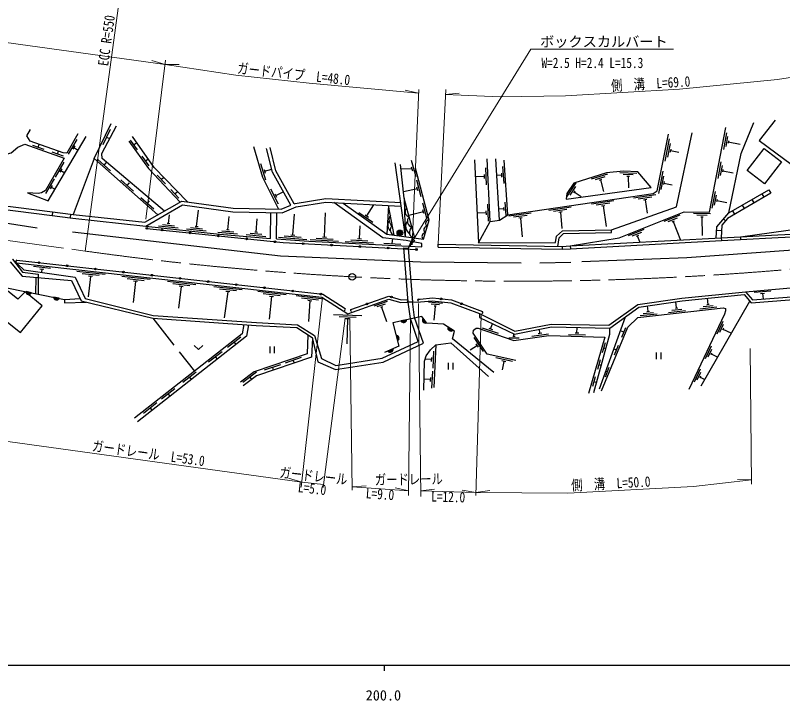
# Model space of a CAD drawing. Units: millimetres at full size, sheet at 1:1000; details may follow other scales. Extents: x 40000 to 680000, y 20000 to 380000.
# Drawn here: x 202964 to 338222, y 198715 to 319559 of the extents above; entities that cross this region are included whole.
import ezdxf
from ezdxf.enums import TextEntityAlignment as Align

# ---------------------------------------------------------------- set-up
doc = ezdxf.new("R2010")
doc.units = ezdxf.units.MM
doc.header["$LTSCALE"] = 1000
doc.linetypes.add('CHAIN', pattern=[18.5, 12, -1.5, 3.5, -1.5])
doc.linetypes.add('DASHED', pattern=[7.5, 6, -1.5])
for name, color, linetype, lineweight in [('M-BGD', 7, 'Continuous', 25), ('M-BMK', 2, 'CHAIN', 13), ('M-BMK-SRVR', 3, 'Continuous', 25), ('M-STR-HTXT', 7, 'Continuous', 13), ('M-STR-STR1', 1, 'Continuous', 25), ('M-STR-STRC', 7, 'Continuous', 25), ('M-TTL-BAND', 7, 'Continuous', 25)]:
    doc.layers.add(name, color=color, linetype=linetype, lineweight=lineweight)
doc.styles.add('ＭＳ ゴシック', font='')
doc.styles.get('ＭＳ ゴシック').set_extended_font_data('MS Gothic')

# ---------------------------------------------------------------- blocks, each defined once
blk = doc.blocks.new('open_arrow')
at = {"color": 0, "linetype": 'Continuous', "lineweight": -2}
blk.add_lwpolyline([(7.5, 1.25), (0, 0), (7.5, -1.25)], dxfattribs=at)

msp = doc.modelspace()

# ---------------------------------------------------------------- hatches: boundary and pattern name
at = {"layer": 'M-BGD'}
for points in [[(226009, 282016, -1), (226308, 281984, -1)], [(228662, 281737, -1), (228961, 281706, -1)], [(233635, 281214, -1), (233933, 281183, -1)], [(270245, 281202, -0.41421), (270745, 281702, -0.41421), (271245, 281202, -1)], [(238607, 280692, -1), (238906, 280660, -1)], [(243580, 280169, -1), (243878, 280138, -1)], [(248553, 279646, -1), (248851, 279615, -1)], [(253539, 279304, -0.41421), (253697, 279446, -0.41421), (253839, 279289, -1)], [(258533, 279048, -0.41421), (258690, 279190, -0.41421), (258832, 279033, -1)], [(263526, 278792, -0.41421), (263684, 278934, -0.41421), (263826, 278776, -1)], [(268520, 278536, -0.41421), (268677, 278678, -0.41421), (268819, 278520, -1)], [(273514, 278287, -0.41421), (273679, 278421, -0.41421), (273812, 278256, -1)], [(206983, 275967, -0.41421), (207149, 276099, -0.41421), (207281, 275933, -1)], [(211952, 275412, -0.41421), (212118, 275545, -0.41421), (212250, 275379, -1)], [(216921, 274858, -0.41421), (217087, 274990, -0.41421), (217219, 274824, -1)], [(221890, 274303, -0.41421), (222056, 274436, -0.41421), (222189, 274270, -1)], [(226860, 273749, -0.41421), (227025, 273881, -0.41421), (227158, 273715, -1)], [(231829, 273194, -0.41421), (231994, 273327, -0.41421), (232127, 273161, -1)], [(236798, 272640, -0.41421), (236964, 272772, -0.41421), (237096, 272606, -1)], [(241767, 272085, -0.41421), (241933, 272217, -0.41421), (242065, 272052, -1)], [(205814, 270653, -0.82183), (204843, 270849)], [(246736, 271531, -0.41421), (246902, 271663, -0.41421), (247034, 271497, -1)], [(251705, 270976, -0.41421), (251871, 271108, -0.41421), (252004, 270943, -1)], [(256675, 270421, -0.41421), (256840, 270554, -0.41421), (256973, 270388, -1)], [(210676, 269671, -0.82183), (209704, 269867)], [(269113, 269846, -1), (269396, 269946, -1)], [(277862, 269567, -0.41421), (278012, 269717, -0.41421), (278162, 269567, -1)], [(264802, 268625, -1), (265085, 268725, -1)], [(281465, 268703, -0.41421), (281615, 268853, -0.41421), (281765, 268703, -1)], [(271924, 265884, -0.82183), (270955, 265678)], [(275423, 265338, -0.82183), (274859, 266152)], [(280077, 264052, -0.82183), (279235, 264575)], [(270065, 263120, -0.82183), (270313, 262161)], [(269544, 260770, -0.82183), (268639, 260366)]]:
    msp.add_hatch(color=256, dxfattribs=at).paths.add_polyline_path(points)

# ---------------------------------------------------------------- linework, layer by layer
for p, q in [((219685, 299430), (218371, 296733)), ((213778, 297691), (212278, 295093)), ((219028, 298081), (219568, 297818)), ((318237, 297776), (317455, 293853)), ((328344, 298825), (327770, 295880)), ((328524, 298179), (328179, 296412)), ((206014, 296655), (207998, 295967)), ((207006, 296311), (207180, 296804)), ((213463, 296545), (213113, 295939)), ((213288, 296242), (214031, 295812)), ((223199, 297559), (224423, 295853)), ((223811, 296706), (224298, 297056)), ((318375, 296933), (317906, 294579)), ((328686, 297444), (328606, 297032)), ((328646, 297238), (330745, 296817)), ((209422, 295474), (211406, 294786)), ((210414, 295130), (210578, 295594)), ((318489, 295972), (318380, 295423)), ((318434, 295697), (319905, 295404)), ((211502, 293640), (209993, 291047)), ((216865, 294326), (213150, 284433)), ((217517, 294148), (219763, 292160)), ((218640, 293154), (219038, 293603)), ((225245, 294706), (226468, 292999)), ((225857, 293853), (226344, 294202)), ((269857, 293574), (271680, 280512)), ((273626, 291073), (272774, 293950)), ((288311, 283448), (287669, 294268)), ((289767, 284400), (289146, 293997)), ((327353, 293741), (326779, 290796)), ((211183, 292495), (210831, 291890)), ((211007, 292193), (211676, 291803)), ((246205, 293412), (247043, 290532)), ((246815, 292392), (247010, 291720)), ((246912, 292056), (248157, 292418)), ((272912, 292427), (270943, 292488)), ((273012, 292091), (272813, 292762)), ((286045, 289681), (285888, 292677)), ((289111, 289883), (288918, 292877)), ((327533, 293094), (327188, 291328)), ((327695, 292360), (327615, 291947)), ((227966, 291362), (229414, 289841)), ((228690, 290602), (229110, 291002)), ((285667, 291164), (284047, 291089)), ((285685, 290814), (285649, 291513)), ((288715, 291361), (287845, 291309)), ((288738, 291012), (288692, 291710)), ((307347, 291548), (304486, 290647)), ((306865, 291081), (305148, 290541)), ((312509, 291695), (309512, 291811)), ((311898, 291418), (310100, 291488)), ((311197, 291145), (310777, 291162)), ((310987, 291153), (311075, 289153)), ((317097, 292057), (316314, 288134)), ((317234, 291214), (316765, 288860)), ((327655, 292154), (329475, 291799)), ((209799, 290712), (208290, 288119)), ((209480, 289568), (209128, 288962)), ((221557, 290572), (223803, 288583)), ((222680, 289578), (223078, 290027)), ((274504, 287576), (273738, 290477)), ((301786, 290045), (300147, 287532)), ((306297, 290588), (305896, 290462)), ((306096, 290525), (306648, 288487)), ((317349, 290253), (317239, 289704)), ((317294, 289978), (318765, 289685)), ((209304, 289265), (209961, 288883)), ((230363, 288843), (231811, 287321)), ((231087, 288082), (231523, 288497)), ((247924, 288994), (249267, 286311)), ((248864, 287787), (250187, 288449)), ((273831, 288950), (271388, 288423)), ((273920, 288612), (273741, 289288)), ((301710, 289379), (300727, 287871)), ((301584, 288637), (301355, 288285)), ((301469, 288461), (302726, 287641)), ((326328, 288485), (325754, 285540)), ((225111, 287425), (227357, 285436)), ((226234, 286431), (226632, 286880)), ((248708, 288100), (249021, 287474)), ((271509, 287319), (271680, 280512)), ((308483, 286828), (304525, 286250)), ((315885, 287907), (311927, 287330)), ((315137, 287495), (312762, 287149)), ((314270, 287065), (313716, 286985)), ((313993, 287025), (314333, 284693)), ((326508, 287839), (326163, 286072)), ((326670, 287104), (326590, 286692)), ((326630, 286898), (328400, 286553)), ((333230, 286503), (332877, 287102)), ((334954, 287517), (334616, 288091)), ((264935, 284193), (266178, 286155)), ((275567, 283554), (274800, 286455)), ((286381, 283271), (286224, 286267)), ((289100, 285417), (288197, 285358)), ((289118, 285137), (289082, 285696)), ((289477, 284238), (289322, 286633)), ((300944, 285728), (296986, 285150)), ((307735, 286415), (305360, 286069)), ((306868, 285986), (306314, 285905)), ((306591, 285945), (307119, 282326)), ((331507, 285488), (331138, 286114)), ((209526, 284895), (209443, 284250)), ((212685, 284492), (212603, 283847)), ((229981, 282862), (230142, 284353)), ((234923, 282327), (235237, 285232)), ((240436, 281762), (240636, 284104)), ((248987, 280156), (249065, 284770)), ((251896, 280842), (252153, 284495)), ((257485, 280491), (257661, 284755)), ((263541, 284822), (265981, 283076)), ((264650, 284397), (265220, 283989)), ((274894, 284928), (272330, 284243)), ((274983, 284589), (274804, 285266)), ((286003, 284753), (284341, 284677)), ((286021, 284403), (285985, 285102)), ((293908, 284701), (289950, 284124)), ((293160, 284289), (290785, 283942)), ((300196, 285315), (297821, 284969)), ((299329, 284886), (298775, 284805)), ((299052, 284845), (299314, 282001)), ((320077, 284303), (317292, 283187)), ((325494, 284572), (322494, 284612)), ((324890, 284280), (323090, 284304)), ((329783, 284473), (329399, 285126)), ((229737, 282888), (230224, 282836)), ((245421, 281337), (245593, 283666)), ((292293, 283859), (291738, 283778)), ((292016, 283819), (292331, 280524)), ((319631, 283801), (317960, 283131)), ((319102, 283266), (318713, 283110)), ((318907, 283188), (320209, 279940)), ((324196, 283989), (323776, 283995)), ((323986, 283992), (324015, 280746)), ((328167, 283329), (327795, 283653)), ((228176, 282454), (231656, 282077)), ((228904, 282677), (230992, 282451)), ((233118, 281919), (236598, 281542)), ((233847, 282142), (235934, 281915)), ((234679, 282353), (235166, 282300)), ((239364, 281553), (241457, 281374)), ((240192, 281783), (240680, 281741)), ((245177, 281358), (245665, 281316)), ((263637, 280184), (263746, 282438)), ((308042, 281259), (308030, 281759)), ((313765, 281773), (310981, 280657)), ((327458, 281577), (326571, 281620)), ((238641, 281313), (242129, 281016)), ((243626, 280888), (247113, 280590)), ((244349, 281127), (246441, 280949)), ((249359, 280429), (254345, 280057)), ((250378, 280654), (253370, 280431)), ((251547, 280868), (252245, 280816)), ((254958, 280018), (259951, 279766)), ((255971, 280267), (258968, 280116)), ((257135, 280509), (257834, 280473)), ((263287, 280201), (263987, 280167)), ((269394, 279306), (269480, 280121)), ((300769, 278890), (327398, 280328)), ((313320, 281271), (311649, 280602)), ((312791, 280736), (312401, 280580)), ((312596, 280658), (313039, 279553)), ((327398, 280328), (327425, 279828)), ((330776, 280510), (330803, 280011)), ((261111, 279705), (266105, 279464)), ((262124, 279957), (265121, 279812)), ((267895, 279378), (270892, 279233)), ((277505, 278703), (277514, 279203)), ((277514, 279203), (299327, 278812)), ((299327, 278812), (299354, 278313)), ((300769, 278890), (300796, 278391)), ((300796, 278391), (327425, 279828)), ((209141, 274921), (206160, 275254)), ((207965, 274750), (207270, 274828)), ((207617, 274789), (207557, 274251)), ((218772, 273846), (213802, 274401)), ((217745, 273659), (214763, 273992)), ((216220, 273527), (215820, 269942)), ((216568, 273488), (215873, 273566)), ((226712, 272960), (221743, 273515)), ((225685, 272773), (222703, 273106)), ((224161, 272641), (223726, 268897)), ((224508, 272602), (223813, 272680)), ((234757, 272062), (229788, 272617)), ((233730, 271875), (230749, 272208)), ((205814, 270653), (204843, 270849)), ((232206, 271743), (231729, 267930)), ((232554, 271704), (231858, 271782)), ((242949, 271148), (237979, 271703)), ((241921, 270961), (238940, 271294)), ((240397, 270829), (239787, 266237)), ((240745, 270790), (240050, 270868)), ((250681, 270285), (245712, 270840)), ((336161, 270918), (333172, 270661)), ((335041, 270521), (334344, 270461)), ((210676, 269671), (209704, 269867)), ((211629, 269479), (211629, 268888)), ((249654, 270098), (246672, 270431)), ((248130, 269966), (247723, 265970)), ((248477, 269928), (247782, 270005)), ((257426, 269533), (252457, 270087)), ((256399, 269345), (253418, 269678)), ((255223, 269175), (254528, 269252)), ((254875, 269214), (254620, 265584)), ((325073, 268591), (324950, 269663)), ((334692, 270491), (334773, 269548)), ((268498, 269078), (266140, 268248)), ((268126, 268629), (266711, 268131)), ((267683, 268155), (267353, 268039)), ((267518, 268097), (268413, 265556)), ((278273, 268736), (275786, 268991)), ((277745, 268489), (276253, 268642)), ((276968, 268267), (276714, 265784)), ((277142, 268249), (276794, 268285)), ((314517, 267378), (314410, 268313)), ((319327, 267931), (319744, 267979)), ((319535, 267955), (319409, 269058)), ((323651, 267823), (326632, 268166)), ((323885, 254238), (332443, 269147)), ((324213, 268190), (326001, 268395)), ((324864, 268567), (325282, 268615)), ((264047, 266566), (259050, 266743)), ((284792, 266965), (284792, 266277)), ((313095, 266611), (316076, 266953)), ((313657, 266978), (315445, 267183)), ((314308, 267354), (314725, 267402)), ((318113, 267187), (321094, 267530)), ((318675, 267554), (320463, 267759)), ((263037, 266301), (260039, 266407)), ((261877, 266042), (261178, 266067)), ((261527, 266054), (261370, 261615)), ((271924, 265884), (270955, 265678)), ((275423, 265338), (274859, 266152)), ((286747, 264271), (287065, 265184)), ((305913, 253681), (310497, 266371)), ((327701, 265597), (326627, 263340)), ((280077, 264052), (279235, 264575)), ((285232, 264482), (288064, 263494)), ((286416, 264387), (287077, 264156)), ((295443, 263497), (295337, 264204)), ((301969, 263557), (301990, 264530)), ((310231, 263665), (309618, 263938)), ((309886, 262834), (310577, 264496)), ((327758, 265017), (327113, 263662)), ((327781, 264369), (327631, 264053)), ((327706, 264211), (329061, 263566)), ((242701, 262834), (240342, 260980)), ((270065, 263120), (270313, 262161)), ((285489, 260259), (283828, 262757)), ((289952, 262687), (291752, 262687)), ((290642, 262987), (291062, 262987)), ((290852, 262987), (290852, 263361)), ((294003, 262979), (296971, 263421)), ((295096, 263445), (295789, 263548)), ((300460, 263308), (303458, 263207)), ((301619, 263569), (302319, 263546)), ((241522, 261907), (241831, 261514)), ((247815, 261164), (247815, 259964)), ((248615, 261164), (248615, 259964)), ((277105, 261443), (276705, 253935)), ((284409, 261342), (283160, 260511)), ((284603, 261050), (284215, 261633)), ((306916, 261801), (306415, 260072)), ((308588, 259715), (309280, 261377)), ((325624, 261232), (324551, 258974)), ((239399, 260239), (237041, 258386)), ((269544, 260770), (268639, 260366)), ((276588, 257371), (276747, 260367)), ((306665, 260937), (307079, 260821)), ((308934, 260546), (308463, 260741)), ((315931, 260133), (315931, 258933)), ((316731, 260133), (316731, 258933)), ((325681, 260651), (325036, 259297)), ((325704, 260003), (325554, 259687)), ((325629, 259845), (326787, 259294)), ((238220, 259312), (238529, 258919)), ((253356, 259204), (250517, 258236)), ((251937, 258720), (252098, 258247)), ((276368, 258885), (275220, 258946)), ((276349, 258536), (276387, 259235)), ((290617, 258496), (287692, 259161)), ((289429, 258459), (288747, 258614)), ((289088, 258536), (288755, 257074)), ((306058, 258842), (305557, 257113)), ((249689, 257954), (246849, 256986)), ((248269, 257470), (248430, 256997)), ((279269, 258312), (279269, 257112)), ((280069, 258312), (280069, 257112)), ((305808, 257977), (306268, 257844)), ((306973, 255832), (307664, 257494)), ((323682, 257148), (322608, 254891)), ((234845, 256660), (232487, 254807)), ((233666, 255734), (233975, 255340)), ((245489, 256634), (243085, 254839)), ((244287, 255737), (244586, 255336)), ((276160, 254984), (276197, 255683)), ((276399, 253819), (276558, 256815)), ((305187, 255835), (304686, 254106)), ((307319, 256663), (307033, 256782)), ((323738, 256568), (323094, 255213)), ((323762, 255920), (323612, 255604)), ((323687, 255762), (324529, 255361)), ((276179, 255333), (275003, 255396)), ((304936, 254970), (305445, 254823)), ((231085, 253705), (228726, 251852)), ((229906, 252778), (230215, 252385)), ((227924, 251221), (225565, 249368)), ((226745, 250295), (227054, 249901))]:
    msp.add_line(p, q, dxfattribs=at)
at = {"layer": 'M-BGD', "linetype": 'DASHED'}
for p, q in [((209443, 284250), (212603, 283847)), ((209526, 284895), (212685, 284492)), ((327398, 280328), (330776, 280510)), ((327425, 279828), (330803, 280011)), ((299327, 278812), (300769, 278890)), ((299354, 278313), (300796, 278391)), ((206559, 273356), (206531, 270508)), ((207015, 273924), (206980, 270417)), ((211623, 269480), (214372, 269602)), ((211629, 268888), (215459, 268978)), ((227201, 266147), (234543, 256804))]:
    msp.add_line(p, q, dxfattribs=at)
at = {"layer": 'M-BGD'}
for points in [[(228097, 284380), (216865, 294326), (219864, 300481)], [(328720, 284741), (330911, 295178), (333129, 300676)], [(336904, 301070), (334101, 297469), (341329, 292164), (342290, 293262), (344371, 291762), (349135, 298453)], [(213982, 298645), (212041, 295282), (211371, 295312), (205582, 297373), (204992, 298298), (205625, 299429)], [(229240, 285036), (218276, 294318), (218216, 295180), (220803, 300051)], [(300769, 278890), (309383, 280340), (320846, 284934), (325319, 284874), (328224, 299778)], [(195489, 289030), (197999, 293521), (199151, 294502), (202248, 295290), (203402, 296338), (204616, 296822), (211598, 294402), (208254, 288654), (207547, 288275), (206983, 288140), (205088, 288260), (208754, 286828), (215424, 298184)], [(233289, 286663), (227442, 292734), (223611, 298187)], [(286686, 283185), (288311, 283448), (289767, 284400), (315424, 288143), (316100, 288594), (318093, 298585)], [(308030, 281759), (319524, 285777), (322270, 298826)], [(222969, 297365), (226419, 292554), (232041, 286644)], [(249381, 285414), (246609, 290952), (245031, 296374)], [(252106, 286322), (248899, 292124), (247888, 296246)], [(251499, 286076), (248288, 291885), (247256, 296091)], [(283910, 294083), (284582, 279433), (298188, 279491)], [(284582, 279433), (286686, 283185), (286107, 294241)], [(260730, 286463), (268442, 280947), (274918, 280078), (275899, 283471), (273488, 292597)], [(273387, 280283), (271509, 287319), (270857, 293270)], [(173679, 290049), (190697, 287365), (199768, 286138), (209526, 284895)], [(173578, 289406), (190603, 286722), (199684, 285494), (209443, 284250)], [(326474, 280278), (326617, 282268), (328720, 284741), (335799, 288763)], [(335799, 288763), (336122, 288205), (328509, 283723), (327506, 282568), (327398, 280328)], [(212685, 284492), (213150, 284433), (225803, 283063), (232309, 286798), (241340, 285551), (249850, 285406), (251499, 286076)], [(252106, 286322), (252312, 286405), (257681, 287287), (270963, 286535)], [(212603, 283847), (213074, 283787), (225943, 282394), (232440, 286124), (241290, 284902), (249971, 284754), (252489, 285776), (257715, 286634), (270926, 285886)], [(248987, 280156), (254672, 279732), (261747, 279374), (274589, 278755), (274616, 279313), (271836, 279872), (267737, 280306), (259133, 286553)], [(269767, 280769), (268726, 286011), (268442, 280947)], [(225943, 282394), (238930, 280988), (247919, 280221), (247997, 284788)], [(330776, 280510), (337392, 280867), (345833, 281285), (347326, 282636), (357477, 283235), (363896, 284385)], [(330803, 280011), (337417, 280368), (346036, 280795), (347531, 282147), (357536, 282738), (363984, 283893)], [(226159, 282000), (250158, 279478), (273663, 278272)], [(298188, 279491), (298346, 280606), (299426, 281557), (308030, 281759)], [(330776, 280510), (341737, 282020), (345601, 282202)], [(298598, 278825), (298815, 280353), (299620, 281062), (308042, 281259)], [(277505, 278703), (299336, 278312), (299354, 278313)], [(202059, 276088), (204184, 273575), (212852, 272776), (214569, 269192), (227201, 266147), (245418, 264883), (252568, 264522), (255294, 262769), (256281, 258434), (259392, 257100), (267812, 258400), (274896, 261775), (273349, 266262), (272967, 269082)], [(202474, 276539), (204445, 274695), (213534, 273398), (215281, 269613), (227279, 266643), (245448, 265382), (252727, 265014), (255720, 263089), (256920, 259067), (259471, 257833), (267655, 259080), (273978, 262040), (272640, 266103), (272217, 268988)], [(203225, 276386), (257151, 270368), (261085, 267851)], [(203169, 275889), (256979, 269884), (261559, 266954), (268803, 269504), (270933, 268908), (272217, 268988)], [(331667, 270833), (354217, 272774), (354496, 269172)], [(187627, 262585), (196718, 270446), (200271, 271772), (211623, 269480)], [(284792, 266965), (290992, 263849), (297412, 265127), (307602, 264910), (312696, 268563), (320441, 269717), (331667, 270833), (332883, 269401), (354350, 271065)], [(284792, 266277), (290925, 263326), (297456, 264626), (307758, 264407), (312889, 268086), (320502, 269220), (331456, 270309), (332668, 268883), (354388, 270567)], [(262126, 267684), (268785, 270028), (270986, 269412), (272028, 269478)], [(272978, 269006), (274372, 269020), (276469, 269223), (279709, 268890), (284792, 266965)], [(274026, 269517), (274345, 269520), (276470, 269725), (279825, 269381), (285283, 267313)], [(306275, 253372), (310943, 264595), (312712, 266265), (327731, 267990), (328147, 267853), (328147, 267476), (327973, 266867), (321660, 253596)], [(287293, 256566), (280026, 262507), (280381, 263863), (278419, 265081), (275477, 265260), (274645, 266463), (269486, 265366), (270555, 261222), (268059, 260108)], [(243268, 265032), (242965, 263422), (223997, 248517)], [(244071, 264976), (243695, 262979), (224491, 247888)], [(291184, 258675), (286140, 259822), (283677, 263526), (283748, 264058), (284190, 264406), (284538, 264406), (290851, 262205), (297007, 263124), (306890, 262792), (304011, 252857)], [(304955, 253026), (307762, 263330), (307758, 264407)], [(254548, 263249), (254404, 259878), (245074, 256698), (242662, 254897)], [(255323, 262641), (255180, 259297), (245451, 255982), (243140, 254256)], [(234485, 261350), (235235, 260650), (235985, 261350)], [(274942, 253488), (275105, 258552), (275386, 259518), (276172, 260599), (277105, 261443), (279757, 261784), (286395, 255904)]]:
    msp.add_lwpolyline(points, dxfattribs=at)
for points in [[(334981, 296101), (338046, 293728), (335047, 289856), (331983, 292229)], [(300087, 287121), (315019, 289228), (312691, 291988), (310146, 292087), (307191, 291813), (301390, 289986), (300186, 288140)], [(197781, 268468), (203893, 263623), (207719, 268361), (204679, 270816), (203405, 269535), (201302, 271195), (200369, 270013), (199589, 270629)]]:
    msp.add_lwpolyline(points, close=True, dxfattribs=at)
at = {"layer": 'M-BGD', "linetype": 'DASHED'}
msp.add_lwpolyline([(202474, 276539), (204236, 274274), (207015, 273924)], dxfattribs=at)
at = {"layer": 'M-BGD'}
for centre, radius in [((226159, 282000), 150), ((228811, 281721), 150), ((233784, 281199), 150), ((270745, 281202), 500), ((238757, 280676), 150), ((243729, 280153), 150), ((248702, 279631), 150), ((253689, 279297), 150), ((258683, 279040), 150), ((263676, 278784), 150), ((268670, 278528), 150), ((273663, 278272), 150), ((207132, 275950), 150), ((212101, 275396), 150), ((217070, 274841), 150), ((222040, 274286), 150), ((227009, 273732), 150), ((231978, 273177), 150), ((236947, 272623), 150), ((241916, 272068), 150), ((246885, 271514), 150), ((251854, 270959), 150), ((256824, 270405), 150), ((269255, 269896), 150), ((278012, 269567), 150), ((264943, 268675), 150), ((281615, 268703), 150)]:
    msp.add_circle(centre, radius, dxfattribs=at)
for centre, radius, start, end in [((272529, 284892), 861, 129.66201, 260.23195), ((270132, 283517), 1311, 144.20961, 234.18126), ((273222, 283272), 1140, 137.38625, 252.50773), ((270029, 282543), 1415, 147.29332, 227.78289), ((273283, 282332), 1524, 141.95855, 237.09041), ((275907, 282856), 615, 90.75959, 236.97651), ((270049, 281727), 998, 133.2595, 253.60099), ((273459, 281321), 1040, 123.87419, 266.01979), ((275580, 281725), 615, 90.75959, 236.97651), ((275253, 280594), 615, 90.75959, 236.97651), ((203208, 276237), 150, 83.63258, 263.63258), ((205348, 270847), 505, 179.75817, 337.41636), ((210209, 269865), 505, 179.75817, 337.41636), ((272038, 269328), 150, 270, 90), ((274028, 269367), 150, 90.5962, 270.5962), ((261004, 267724), 150, 237.38721, 57.38721), ((262176, 267542), 150, 109.39145, 289.39145), ((285230, 267173), 150, 249.25398, 69.25398), ((271420, 265877), 505, 203.1747, 0.83289), ((275222, 265801), 505, 135.84175, 293.49994), ((279708, 264397), 505, 159.33381, 316.992), ((270094, 262616), 505, 295.64766, 93.30585), ((269052, 260658), 505, 215.21833, 12.87652)]:
    msp.add_arc(centre, radius, start, end, dxfattribs=at)
at = {"layer": 'M-BMK'}
msp.add_lwpolyline([(64163, 298825), (162889, 285073), (215290, 277990)], dxfattribs=at)
msp.add_arc((291528, 822681), 550000, 262.03233, 279.37052, dxfattribs=at)
at = {"layer": 'M-BMK-SRVR'}
msp.add_circle((262347, 273455), 600, dxfattribs=at)
at = {"layer": 'M-STR-HTXT'}
for p, q in [((215290, 277990), (221291, 322146)), ((225948, 283605), (229462, 311650)), ((229368, 310903), (227007, 311576)), ((229368, 310903), (231823, 310872)), ((274053, 305816), (271664, 306379)), ((272910, 279109), (274082, 306485)), ((277514, 279203), (278824, 306486)), ((278781, 305589), (281224, 305829)), ((253361, 236362), (257100, 269871)), ((274449, 234686), (274010, 268758)), ((284139, 234903), (285086, 266618)), ((257239, 236292), (261096, 266162)), ((262340, 235858), (261897, 266099)), ((272295, 234895), (272640, 266103)), ((332722, 236884), (332510, 260821)), ((199046, 244795), (253461, 237261)), ((253461, 237261), (251100, 237933)), ((257309, 236832), (253461, 237261)), ((332716, 237632), (330262, 237696)), ((262332, 236418), (264781, 236586)), ((272304, 235705), (262332, 236418)), ((272304, 235705), (269904, 236219)), ((274436, 235729), (276876, 235998)), ((274436, 235729), (284155, 235438)), ((284155, 235438), (281735, 235852)), ((284155, 235438), (286589, 235761))]:
    msp.add_line(p, q, dxfattribs=at)
for points in [[(70113, 333453), (149948, 321938), (203462, 314499), (229368, 310903)], [(272212, 278523), (293829, 313575), (318962, 313575)], [(229368, 310903), (241835, 308992), (254772, 307596), (274053, 305816)], [(278781, 305589), (288424, 305187), (299923, 305372), (320044, 306518), (337331, 308237), (342976, 309142)], [(284155, 235438), (300333, 235315), (322508, 236469), (332716, 237632)]]:
    msp.add_lwpolyline(points, dxfattribs=at)
at = {"layer": 'M-STR-STR1'}
msp.add_lwpolyline([(272217, 268988), (271416, 278545), (272212, 278523), (272973, 269004)], close=True, dxfattribs=at)
at = {"layer": 'M-STR-STRC'}
msp.add_line((295395, 275928), (300900, 276040), dxfattribs=at)
for points in [[(64828, 302698), (79996, 300143), (92623, 298180), (111279, 295355), (126097, 293263), (157534, 289247), (181983, 285948), (206816, 282083)], [(213062, 281409), (249717, 277132), (259501, 276715), (274376, 276101), (292150, 275933)], [(302843, 276169), (321309, 276872), (344930, 278586), (358170, 280069)]]:
    msp.add_lwpolyline(points, dxfattribs=at)
at = {"layer": 'M-TTL-BAND'}
for p, q in [((40000, 205000), (579000, 205000)), ((268000, 205000), (268000, 204000))]:
    msp.add_line(p, q, dxfattribs=at)

# ---------------------------------------------------------------- block references
at = {"layer": 'M-STR-HTXT', "xscale": 240, "yscale": 240, "rotation": 58.3}
msp.add_blockref('open_arrow', (272212, 278523), dxfattribs=at)

# ---------------------------------------------------------------- texts
at = {"layer": 'M-STR-HTXT', "style": 'ＭＳ ゴシック', "width": 0.8}
msp.add_text('ECC R=550', height=1833, rotation=82.261, dxfattribs=at).set_placement((219864, 310477), align=Align.BOTTOM_LEFT)
at = {"layer": 'M-STR-HTXT', "style": 'ＭＳ ゴシック'}
msp.add_text('ボックスカルバート', height=1833, dxfattribs=at).set_placement((295462, 313459), align=Align.BOTTOM_LEFT)
at = {"layer": 'M-STR-HTXT', "style": 'ＭＳ ゴシック', "width": 0.8}
for s, rotation, p in [('ガードパイプ\u3000L=48.0', 353.841, (251877, 307752)), ('側\u3000溝\u3000L=69.0', 3.262, (315031, 306077)), ('ガードレール\u3000L=53.0', 352.117, (226232, 240874)), ('ガードレール', 353.633, (255368, 236892)), ('ガードレール', 0.739, (272340, 236286)), ('側\u3000溝\u3000L=50.0', 2.979, (308007, 235558))]:
    msp.add_text(s, height=1833, rotation=rotation, dxfattribs=at).set_placement(p, align=Align.BOTTOM_CENTER)
msp.add_text('W=2.5 H=2.4 L=15.3', height=1833, dxfattribs=at).set_placement((295704, 309719), align=Align.BOTTOM_LEFT)
for s, rotation, p in [('L=5.0', 353.633, (255385, 237046)), ('L=9.0', 355.909, (267318, 236062)), ('L=12.0', 358.289, (279295, 235583))]:
    msp.add_text(s, height=1833, rotation=rotation, dxfattribs=at).set_placement(p, align=Align.TOP_CENTER)
at = {"layer": 'M-TTL-BAND', "style": 'ＭＳ ゴシック'}
msp.add_text('200.0', height=1833, dxfattribs=at).set_placement((267844, 198195), align=Align.BOTTOM_CENTER)

doc.saveas('drawing.dxf')
